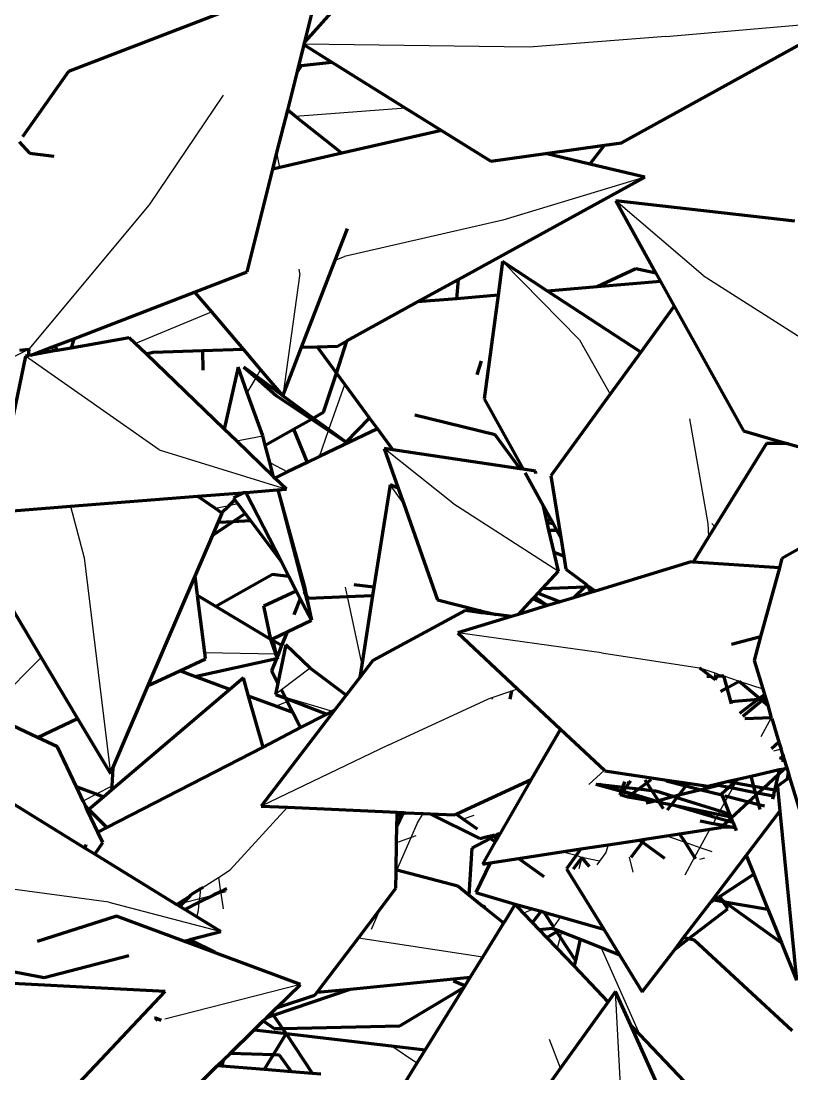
# Model space of a CAD drawing. Header units: millimetres. Extents: x 4307 to 31003, y 2809 to 20009.
# Drawn here: x 7276.9 to 7327.1, y 8066 to 8134.5 of the extents above; entities that cross this region are included whole.
import ezdxf

# ---------------------------------------------------------------- set-up
doc = ezdxf.new("R2010")
doc.units = ezdxf.units.MM
doc.layers.add('ProfileEdges', color=7, linetype='Continuous')

msp = doc.modelspace()

# ---------------------------------------------------------------- linework, layer by layer
for p, q in [((7318.9, 8133.519), (7329.525, 8134.448)), ((7318.9, 8133.519), (7309.977, 8132.826)), ((7309.977, 8132.826), (7295.33, 8133.024)), ((7285.261, 8122.57), (7290.08, 8129.707)), ((7301.939, 8128.858), (7294.765, 8128.323)), ((7293.741, 8124.992), (7293.557, 8125.96)), ((7317.513, 8124.357), (7308.263, 8121.555)), ((7277.4, 8113.153), (7285.261, 8122.57)), ((7321.314, 8117.958), (7315.627, 8122.831)), ((7308.263, 8121.555), (7297.949, 8119.205)), ((7297.342, 8118.952), (7297.949, 8119.205)), ((7308.25, 8118.864), (7313.275, 8113.77)), ((7295.049, 8118.097), (7293.933, 8110.131)), ((7295.049, 8118.097), (7294.998, 8118.369)), ((7321.314, 8117.958), (7328.733, 8113.243)), ((7284.326, 8113.527), (7289.282, 8115.593)), ((7313.275, 8113.77), (7315.27, 8110.233)), ((7277.371, 8113.139), (7263.654, 8106.458)), ((7285.889, 8106.614), (7277.166, 8112.708)), ((7279.18, 8113.066), (7278.764, 8113.245)), ((7291.625, 8110.324), (7292.19, 8111.296)), ((7292.19, 8111.296), (7292.235, 8111.373)), ((7292.235, 8111.373), (7292.492, 8111.815)), ((7296.944, 8107.93), (7297.984, 8110.856)), ((7321.658, 8101.816), (7320.453, 8108.621)), ((7296.317, 8106.167), (7296.923, 8107.872)), ((7296.923, 8107.872), (7296.944, 8107.93)), ((7290.91, 8107.183), (7292.637, 8107.513)), ((7285.889, 8106.614), (7294.17, 8104.041)), ((7305.021, 8103.139), (7300.55, 8106.699)), ((7293.093, 8105.778), (7294.252, 8105.174)), ((7295.116, 8098.098), (7293.564, 8103.993)), ((7301.816, 8103.087), (7300.925, 8104.332)), ((7291.003, 8103.098), (7290.419, 8102.969)), ((7305.021, 8103.139), (7311.892, 8098.701)), ((7280.105, 8102.937), (7280.999, 8099.575)), ((7290.419, 8102.969), (7289.546, 8102.777)), ((7321.696, 8100.959), (7321.658, 8101.816)), ((7322.091, 8101.595), (7321.891, 8101.811)), ((7280.999, 8099.575), (7282.708, 8085.532)), ((7295.356, 8097.689), (7295.116, 8098.098)), ((7295.238, 8097.634), (7295.116, 8098.098)), ((7295.311, 8097.358), (7295.238, 8097.634)), ((7298.009, 8097.657), (7298.136, 8097.06)), ((7295.797, 8095.515), (7295.311, 8097.358)), ((7298.136, 8097.06), (7299.081, 8092.615)), ((7306.672, 8096.166), (7306.453, 8096.055)), ((7306.773, 8096.141), (7306.871, 8096.001)), ((7314.709, 8093.379), (7305.346, 8094.687)), ((7288.855, 8093.417), (7293.482, 8093.323)), ((7278.188, 8093.074), (7274.846, 8089.734)), ((7293.482, 8093.323), (7293.646, 8093.319)), ((7314.709, 8093.379), (7321.077, 8092.413)), ((7295.715, 8092.394), (7293.842, 8090.972)), ((7321.077, 8092.413), (7321.498, 8092.273)), ((7321.405, 8092.17), (7321.348, 8092.109)), ((7321.514, 8092.088), (7321.387, 8092.065)), ((7321.498, 8092.273), (7321.405, 8092.17)), ((7321.498, 8092.273), (7322.086, 8092.078)), ((7322.095, 8091.878), (7322.086, 8092.078)), ((7322.086, 8092.078), (7322.359, 8091.987)), ((7322.105, 8091.652), (7322.095, 8091.878)), ((7322.359, 8091.987), (7322.667, 8091.885)), ((7322.667, 8091.885), (7323.678, 8091.549)), ((7323.678, 8091.549), (7325.206, 8091.041)), ((7293.842, 8090.972), (7293.464, 8090.685)), ((7293.464, 8090.685), (7294.082, 8090.503)), ((7307.645, 8090.492), (7308.868, 8090.918)), ((7308.868, 8090.918), (7309.231, 8091.045)), ((7293.484, 8089.908), (7294.226, 8090.219)), ((7294.082, 8090.503), (7297.171, 8089.59)), ((7300.791, 8087.366), (7307.332, 8090.383)), ((7307.332, 8090.383), (7307.645, 8090.492)), ((7307.578, 8090.38), (7307.645, 8090.492)), ((7325.752, 8089.146), (7325.08, 8087.924)), ((7300.791, 8087.366), (7292.535, 8083.404)), ((7326.397, 8087.124), (7325.912, 8086.99)), ((7314.893, 8085.737), (7313.886, 8084.812)), ((7282.791, 8084.712), (7281.778, 8084.174)), ((7314.952, 8084.772), (7314.62, 8084.87)), ((7316.031, 8084.453), (7314.952, 8084.772)), ((7316.279, 8084.624), (7316.226, 8084.396)), ((7316.42, 8085.015), (7316.311, 8084.667)), ((7323.236, 8084.572), (7322.939, 8084.031)), ((7323.419, 8084.905), (7323.236, 8084.572)), ((7323.517, 8085.082), (7323.419, 8084.905)), ((7281.778, 8084.174), (7280.931, 8083.723)), ((7316.129, 8084.424), (7316.031, 8084.453)), ((7316.194, 8084.293), (7316.127, 8084.08)), ((7316.226, 8084.396), (7316.129, 8084.424)), ((7316.226, 8084.396), (7316.194, 8084.293)), ((7316.751, 8084.241), (7316.226, 8084.396)), ((7318.334, 8083.773), (7316.751, 8084.241)), ((7322.939, 8084.031), (7322.736, 8083.663)), ((7294.233, 8083.327), (7290.514, 8079.25)), ((7319.257, 8083.5), (7318.411, 8083.75)), ((7322.736, 8083.663), (7322.421, 8083.089)), ((7302.715, 8082.328), (7303.076, 8082.926)), ((7306.38, 8082.796), (7305.689, 8082.552)), ((7322.173, 8082.639), (7321.978, 8082.284)), ((7322.296, 8082.863), (7322.173, 8082.639)), ((7322.173, 8082.639), (7323, 8082.498)), ((7322.421, 8083.089), (7322.296, 8082.863)), ((7323, 8082.498), (7323.222, 8082.457)), ((7302.292, 8081.353), (7302.715, 8082.328)), ((7321.767, 8081.9), (7321.114, 8080.714)), ((7321.978, 8082.284), (7321.924, 8082.186)), ((7302.292, 8081.353), (7301.354, 8081.022)), ((7301.37, 8079.227), (7302.292, 8081.353)), ((7302.597, 8081.461), (7302.292, 8081.353)), ((7307.988, 8081.442), (7307.799, 8081.489)), ((7318.941, 8081.468), (7320.141, 8081.052)), ((7313.053, 8080.189), (7312.104, 8080.423)), ((7314.973, 8080.396), (7314.565, 8079.814)), ((7315.126, 8080.885), (7314.973, 8080.396)), ((7320.141, 8081.052), (7321.114, 8080.714)), ((7321.114, 8080.714), (7320.765, 8080.078)), ((7321.114, 8080.714), (7321.888, 8080.445)), ((7313.427, 8080.056), (7313.053, 8080.189)), ((7313.427, 8080.056), (7313.222, 8079.313)), ((7314.565, 8079.814), (7313.427, 8080.056)), ((7314.565, 8079.814), (7314.403, 8079.584)), ((7316.753, 8079.095), (7316.524, 8080.071)), ((7320.765, 8080.078), (7320.126, 8078.916)), ((7321.113, 8079.961), (7321.425, 8080.044)), ((7289.744, 8078.765), (7290.514, 8079.25)), ((7301.319, 8079.11), (7301.37, 8079.227)), ((7288.748, 8078.138), (7289.744, 8078.765)), ((7289.744, 8078.765), (7289.883, 8077.833)), ((7282.61, 8077.144), (7273.953, 8078.314)), ((7288.524, 8077.373), (7288.605, 8078.048)), ((7289.899, 8077.727), (7289.426, 8077.606)), ((7289.883, 8077.833), (7289.899, 8077.727)), ((7290.252, 8077.818), (7289.899, 8077.727)), ((7289.899, 8077.727), (7290.051, 8076.717)), ((7282.61, 8077.144), (7289.89, 8075.234)), ((7286.976, 8077.023), (7287.87, 8077.551)), ((7287.429, 8077.091), (7287.032, 8076.989)), ((7288.524, 8077.373), (7287.429, 8077.091)), ((7288.434, 8076.619), (7288.497, 8077.144)), ((7288.497, 8077.144), (7288.524, 8077.373)), ((7289.426, 8077.606), (7288.524, 8077.373)), ((7307.042, 8076.956), (7306.991, 8076.855)), ((7288.327, 8076.194), (7288.434, 8076.619)), ((7299.705, 8075.39), (7300.274, 8076.701)), ((7310.273, 8076.699), (7309.629, 8076.437)), ((7308.417, 8075.943), (7308.219, 8075.863)), ((7312.024, 8076.197), (7311.566, 8075.545)), ((7289.628, 8075.395), (7289.807, 8075.385)), ((7311.566, 8075.545), (7311.505, 8075.457)), ((7312.097, 8075.222), (7312.002, 8074.88)), ((7287.892, 8074.467), (7287.944, 8074.672)), ((7287.944, 8074.672), (7287.959, 8074.733)), ((7298.862, 8074.838), (7306.966, 8073.6)), ((7312.002, 8074.88), (7311.805, 8074.162)), ((7317.196, 8068.523), (7314.673, 8074.2)), ((7295.091, 8071.795), (7286.26, 8069.522)), ((7316.199, 8060.163), (7315.623, 8071.334)), ((7312.036, 8066.348), (7311.321, 8068.199)), ((7302.67, 8066.661), (7300.999, 8067.791))]:
    msp.add_line(p, q)
at = {"layer": 'ProfileEdges', "lineweight": 211}
for p, q in [((7295.367, 8133.171), (7296.474, 8137.581)), ((7299.227, 8137.505), (7295.367, 8133.171)), ((7291.959, 8135.846), (7279.963, 8131.238)), ((7316.012, 8126.601), (7329.773, 8134.189)), ((7295.33, 8133.024), (7295.367, 8133.171)), ((7294.974, 8131.606), (7295.318, 8132.975)), ((7295.318, 8132.975), (7295.33, 8133.024)), ((7295.318, 8132.975), (7297.128, 8131.849)), ((7295.147, 8131.626), (7297.128, 8131.849)), ((7297.128, 8131.849), (7301.939, 8128.858)), ((7279.963, 8131.238), (7276.986, 8126.984)), ((7294.253, 8128.731), (7294.884, 8131.247)), ((7295.147, 8131.626), (7294.884, 8131.247)), ((7294.884, 8131.247), (7294.974, 8131.606)), ((7294.974, 8131.606), (7295.147, 8131.626)), ((7293.557, 8125.96), (7294.253, 8128.731)), ((7294.765, 8128.323), (7294.253, 8128.731)), ((7301.939, 8128.858), (7304.265, 8127.411)), ((7297.783, 8125.921), (7294.765, 8128.323)), ((7304.265, 8127.411), (7297.783, 8125.921)), ((7304.265, 8127.411), (7307.482, 8125.411)), ((7276.756, 8126.655), (7277.443, 8125.925)), ((7311.057, 8125.91), (7314.888, 8126.444)), ((7313.937, 8125.217), (7314.888, 8126.444)), ((7314.888, 8126.444), (7316.012, 8126.601)), ((7277.443, 8125.925), (7279.011, 8125.731)), ((7293.288, 8124.887), (7293.557, 8125.96)), ((7297.783, 8125.921), (7293.741, 8124.992)), ((7307.482, 8125.411), (7311.057, 8125.91)), ((7313.937, 8125.217), (7311.057, 8125.91)), ((7293.741, 8124.992), (7293.288, 8124.887)), ((7317.513, 8124.357), (7313.937, 8125.217)), ((7291.608, 8118.192), (7293.288, 8124.887)), ((7305.38, 8117.694), (7317.513, 8124.357)), ((7327.305, 8121.506), (7315.627, 8122.831)), ((7315.627, 8122.831), (7318.239, 8118.12)), ((7297.342, 8118.952), (7298.144, 8121.032)), ((7295.153, 8113.284), (7297.342, 8118.952)), ((7308.25, 8118.864), (7307.96, 8116.678)), ((7311.179, 8116.95), (7308.25, 8118.864)), ((7288.191, 8116.876), (7291.608, 8118.192)), ((7316.943, 8118.396), (7314.427, 8117.225)), ((7318.239, 8118.12), (7316.943, 8118.396)), ((7318.239, 8118.12), (7318.543, 8117.574)), ((7302.722, 8116.235), (7305.38, 8117.694)), ((7305.282, 8116.451), (7305.38, 8117.694)), ((7318.543, 8117.574), (7314.427, 8117.225)), ((7318.543, 8117.574), (7319.438, 8115.958)), ((7280.312, 8113.841), (7288.191, 8116.876)), ((7288.191, 8116.876), (7289.282, 8115.593)), ((7314.427, 8117.225), (7311.179, 8116.95)), ((7317.267, 8112.975), (7311.179, 8116.95)), ((7298.115, 8113.705), (7302.722, 8116.235)), ((7305.282, 8116.451), (7302.722, 8116.235)), ((7307.96, 8116.678), (7305.282, 8116.451)), ((7307.96, 8116.678), (7307.066, 8109.924)), ((7289.282, 8115.593), (7291.351, 8113.157)), ((7319.438, 8115.958), (7317.267, 8112.975)), ((7319.438, 8115.958), (7323.942, 8107.837)), ((7278.764, 8113.245), (7279.095, 8113.372)), ((7279.095, 8113.372), (7280.312, 8113.841)), ((7279.227, 8113.074), (7279.095, 8113.372)), ((7283.928, 8113.911), (7280.144, 8113.238)), ((7280.312, 8113.841), (7280.144, 8113.238)), ((7284.326, 8113.527), (7283.928, 8113.911)), ((7285.025, 8112.854), (7284.326, 8113.527)), ((7295.153, 8113.284), (7296.173, 8113.318)), ((7296.173, 8113.318), (7297.49, 8113.362)), ((7296.173, 8113.318), (7297.43, 8111.61)), ((7297.43, 8111.61), (7298.115, 8113.705)), ((7297.49, 8113.362), (7298.115, 8113.705)), ((7277.166, 8112.708), (7275.357, 8104.013)), ((7277.371, 8113.139), (7276.777, 8113.077)), ((7277.359, 8112.742), (7277.166, 8112.708)), ((7277.359, 8112.742), (7277.4, 8113.153)), ((7277.545, 8112.775), (7277.359, 8112.742)), ((7277.371, 8113.139), (7277.4, 8113.153)), ((7277.545, 8112.775), (7278.764, 8113.245)), ((7279.18, 8113.066), (7277.545, 8112.775)), ((7279.227, 8113.074), (7279.18, 8113.066)), ((7280.144, 8113.238), (7279.227, 8113.074)), ((7285.025, 8112.854), (7285.482, 8112.962)), ((7290.116, 8107.948), (7285.025, 8112.854)), ((7285.482, 8112.962), (7288.735, 8113.07)), ((7288.735, 8113.07), (7291.351, 8113.157)), ((7288.741, 8111.794), (7288.735, 8113.07)), ((7291.351, 8113.157), (7292.492, 8111.815)), ((7293.933, 8110.131), (7295.153, 8113.284)), ((7317.267, 8112.975), (7315.27, 8110.233)), ((7291.025, 8111.991), (7290.116, 8107.948)), ((7291.625, 8110.324), (7291.025, 8111.991)), ((7291.396, 8111.986), (7292.19, 8111.296)), ((7292.235, 8111.373), (7291.396, 8111.986)), ((7306.871, 8112.374), (7306.587, 8111.483)), ((7292.19, 8111.296), (7293.527, 8110.135)), ((7293.906, 8110.151), (7292.235, 8111.373)), ((7292.492, 8111.815), (7293.906, 8110.151)), ((7296.595, 8109.056), (7297.43, 8111.61)), ((7297.43, 8111.61), (7297.984, 8110.856)), ((7297.984, 8110.856), (7299.584, 8108.68)), ((7292.637, 8107.513), (7291.625, 8110.324)), ((7293.527, 8110.135), (7295.811, 8108.614)), ((7293.906, 8110.151), (7293.933, 8110.131)), ((7295.923, 8108.677), (7293.933, 8110.131)), ((7307.066, 8109.924), (7309.593, 8105.34)), ((7315.27, 8110.233), (7311.402, 8104.92)), ((7294.628, 8107.946), (7295.811, 8108.614)), ((7295.811, 8108.614), (7295.923, 8108.677)), ((7295.811, 8108.614), (7296.923, 8107.872)), ((7295.923, 8108.677), (7296.595, 8109.056)), ((7296.944, 8107.93), (7295.923, 8108.677)), ((7298.058, 8107.116), (7299.584, 8108.68)), ((7299.584, 8108.68), (7300.098, 8107.983)), ((7307.782, 8107.583), (7302.533, 8108.865)), ((7290.91, 8107.183), (7290.116, 8107.948)), ((7292.795, 8106.911), (7294.628, 8107.946)), ((7294.628, 8107.946), (7295.516, 8105.782)), ((7296.923, 8107.872), (7298.058, 8107.116)), ((7298.058, 8107.116), (7296.944, 8107.93)), ((7300.098, 8107.983), (7297.816, 8106.887)), ((7300.098, 8107.983), (7301.103, 8106.616)), ((7323.942, 8107.837), (7326.093, 8107.226)), ((7293.34, 8104.841), (7290.91, 8107.183)), ((7292.795, 8106.911), (7292.637, 8107.513)), ((7297.816, 8106.887), (7298.058, 8107.116)), ((7309.4, 8105.369), (7307.782, 8107.583)), ((7326.232, 8107.01), (7326.093, 8107.226)), ((7326.093, 8107.226), (7326.888, 8107)), ((7293.093, 8105.778), (7292.795, 8106.911)), ((7297.816, 8106.887), (7296.317, 8106.167)), ((7300.55, 8106.699), (7301.456, 8104.113)), ((7301.103, 8106.616), (7300.55, 8106.699)), ((7304.734, 8106.071), (7301.103, 8106.616)), ((7325.459, 8107.021), (7322.091, 8101.595)), ((7326.232, 8107.01), (7325.459, 8107.021)), ((7326.888, 8107), (7326.232, 8107.01)), ((7326.888, 8107), (7332.136, 8105.509)), ((7293.34, 8104.841), (7293.093, 8105.778)), ((7295.516, 8105.782), (7294.252, 8105.174)), ((7296.317, 8106.167), (7295.516, 8105.782)), ((7309.4, 8105.369), (7304.734, 8106.071)), ((7294.252, 8105.174), (7293.413, 8104.771)), ((7309.593, 8105.34), (7309.4, 8105.369)), ((7310.391, 8105.22), (7309.593, 8105.34)), ((7309.724, 8105.103), (7310.917, 8102.939)), ((7310.43, 8105.052), (7310.391, 8105.22)), ((7293.34, 8104.841), (7293.413, 8104.771)), ((7294.17, 8104.041), (7293.413, 8104.771)), ((7311.402, 8104.92), (7312.042, 8100.896)), ((7288.37, 8103.586), (7291.296, 8103.815)), ((7291.169, 8103.693), (7290.718, 8103.477)), ((7291.448, 8103.827), (7291.169, 8103.693)), ((7291.169, 8103.693), (7291.296, 8103.815)), ((7291.296, 8103.815), (7291.448, 8103.827)), ((7291.448, 8103.827), (7291.523, 8103.833)), ((7291.523, 8103.833), (7293.564, 8103.993)), ((7291.523, 8103.833), (7293.848, 8099.307)), ((7293.564, 8103.993), (7293.61, 8103.997)), ((7293.61, 8103.997), (7294.17, 8104.041)), ((7293.61, 8103.997), (7295.356, 8097.689)), ((7300.925, 8104.332), (7299.875, 8097.658)), ((7301.456, 8104.113), (7300.925, 8104.332)), ((7301.456, 8104.113), (7301.816, 8103.087)), ((7280.105, 8102.937), (7288.37, 8103.586)), ((7289.546, 8102.777), (7288.37, 8103.586)), ((7290.419, 8102.969), (7290.813, 8103.35)), ((7290.718, 8103.477), (7290.813, 8103.35)), ((7290.813, 8103.35), (7291.003, 8103.098)), ((7291.003, 8103.098), (7291.477, 8102.465)), ((7301.816, 8103.087), (7304.008, 8096.83)), ((7275.783, 8102.597), (7280.105, 8102.937)), ((7289.94, 8102.506), (7289.546, 8102.777)), ((7289.737, 8101.914), (7289.98, 8102.479)), ((7289.94, 8102.506), (7290.419, 8102.969)), ((7289.98, 8102.479), (7289.94, 8102.506)), ((7290.7, 8101.944), (7291.477, 8102.465)), ((7291.477, 8102.465), (7291.829, 8101.997)), ((7310.917, 8102.939), (7311.371, 8102.114)), ((7311.141, 8101.963), (7310.917, 8102.939)), ((7289.367, 8101.05), (7290.7, 8101.944)), ((7289.367, 8101.05), (7289.737, 8101.914)), ((7289.737, 8101.914), (7289.798, 8101.902)), ((7289.798, 8101.902), (7290.7, 8101.944)), ((7290.7, 8101.944), (7291.829, 8101.997)), ((7291.829, 8101.997), (7293.848, 8099.307)), ((7311.371, 8102.114), (7311.141, 8101.963)), ((7311.162, 8101.873), (7311.141, 8101.963)), ((7311.162, 8101.873), (7311.544, 8101.8)), ((7311.277, 8101.372), (7311.162, 8101.873)), ((7311.371, 8102.114), (7311.544, 8101.8)), ((7311.544, 8101.8), (7311.778, 8101.375)), ((7288.217, 8098.371), (7289.367, 8101.05)), ((7311.277, 8101.372), (7311.778, 8101.375)), ((7311.609, 8099.932), (7311.277, 8101.372)), ((7311.778, 8101.375), (7312.042, 8100.896)), ((7321.696, 8100.959), (7320.665, 8099.298)), ((7322.091, 8101.595), (7321.696, 8100.959)), ((7329.568, 8101.281), (7326.452, 8099.523)), ((7312.042, 8100.896), (7312.237, 8099.673)), ((7312.237, 8099.673), (7311.609, 8099.932)), ((7311.892, 8098.701), (7311.609, 8099.932)), ((7312.237, 8099.673), (7312.369, 8098.84)), ((7293.848, 8099.307), (7294.333, 8098.363)), ((7320.546, 8099.306), (7314.306, 8097.41)), ((7320.665, 8099.298), (7320.546, 8099.306)), ((7326.289, 8098.924), (7320.665, 8099.298)), ((7326.289, 8098.924), (7325.065, 8094.441)), ((7326.452, 8099.523), (7326.289, 8098.924)), ((7285.163, 8091.254), (7288.217, 8098.371)), ((7288.377, 8097.127), (7288.217, 8098.371)), ((7293.261, 8098.499), (7289.572, 8096.414)), ((7294.333, 8098.363), (7293.261, 8098.499)), ((7294.333, 8098.363), (7294.811, 8097.433)), ((7310.859, 8097.581), (7311.892, 8098.701)), ((7312.369, 8098.84), (7313.729, 8097.837)), ((7275.467, 8097.613), (7278.188, 8093.074)), ((7295.238, 8097.634), (7295.356, 8097.689)), ((7295.356, 8097.689), (7295.464, 8097.154)), ((7299.875, 8097.658), (7298.577, 8097.823)), ((7299.875, 8097.658), (7299.791, 8097.128)), ((7310.584, 8097.282), (7310.859, 8097.581)), ((7310.859, 8097.581), (7313.634, 8097.695)), ((7313.634, 8097.695), (7312.892, 8096.98)), ((7313.747, 8097.803), (7313.634, 8097.695)), ((7313.634, 8097.695), (7313.803, 8097.702)), ((7313.729, 8097.837), (7313.747, 8097.803)), ((7313.747, 8097.803), (7314.306, 8097.41)), ((7313.747, 8097.803), (7313.803, 8097.702)), ((7313.803, 8097.702), (7314.013, 8097.321)), ((7289.572, 8096.414), (7288.377, 8097.127)), ((7288.855, 8093.417), (7288.377, 8097.127)), ((7292.704, 8096.444), (7294.811, 8097.433)), ((7295.078, 8096.913), (7294.657, 8095.857)), ((7294.811, 8097.433), (7295.078, 8096.913)), ((7295.078, 8096.913), (7295.797, 8095.515)), ((7295.311, 8097.358), (7295.464, 8097.154)), ((7295.464, 8097.154), (7295.613, 8096.956)), ((7295.464, 8097.154), (7295.797, 8095.515)), ((7295.613, 8096.956), (7298.136, 8097.06)), ((7298.136, 8097.06), (7299.791, 8097.128)), ((7299.791, 8097.128), (7299.081, 8092.615)), ((7309.299, 8095.889), (7310.227, 8096.895)), ((7310.227, 8096.895), (7310.347, 8097.025)), ((7311.192, 8096.464), (7310.227, 8096.895)), ((7310.347, 8097.025), (7310.584, 8097.282)), ((7310.347, 8097.025), (7311.192, 8096.464)), ((7310.584, 8097.282), (7312.005, 8096.711)), ((7312.892, 8096.98), (7312.005, 8096.711)), ((7314.013, 8097.321), (7312.892, 8096.98)), ((7314.306, 8097.41), (7314.013, 8097.321)), ((7293.158, 8094.256), (7289.572, 8096.414)), ((7293.158, 8094.256), (7292.704, 8096.444)), ((7304.008, 8096.83), (7306.672, 8096.166)), ((7306.672, 8096.166), (7306.773, 8096.141)), ((7311.192, 8096.464), (7309.299, 8095.889)), ((7312.005, 8096.711), (7311.192, 8096.464)), ((7294.222, 8094.763), (7295.797, 8095.515)), ((7305.816, 8096.137), (7299.799, 8092.895)), ((7308.837, 8095.748), (7305.346, 8094.687)), ((7306.453, 8096.055), (7305.816, 8096.137)), ((7306.871, 8096.001), (7306.453, 8096.055)), ((7306.773, 8096.141), (7306.892, 8096.111)), ((7307.132, 8095.968), (7306.871, 8096.001)), ((7307.132, 8095.968), (7306.892, 8096.111)), ((7306.892, 8096.111), (7307.301, 8096.009)), ((7307.268, 8095.95), (7307.132, 8095.968)), ((7307.268, 8095.95), (7307.301, 8096.009)), ((7307.827, 8095.878), (7307.268, 8095.95)), ((7307.301, 8096.009), (7307.827, 8095.878)), ((7308.837, 8095.748), (7307.827, 8095.878)), ((7309.299, 8095.889), (7308.837, 8095.748)), ((7293.158, 8094.256), (7293.259, 8094.304)), ((7293.482, 8093.323), (7293.158, 8094.256)), ((7293.286, 8094.198), (7293.158, 8094.256)), ((7293.259, 8094.304), (7294.222, 8094.763)), ((7293.259, 8094.304), (7293.286, 8094.198)), ((7293.86, 8093.855), (7293.286, 8094.198)), ((7293.286, 8094.198), (7293.482, 8093.323)), ((7294.222, 8094.763), (7293.86, 8093.855)), ((7305.346, 8094.687), (7309.231, 8091.045)), ((7323.172, 8093.952), (7325.065, 8094.441)), ((7325.065, 8094.441), (7324.642, 8092.892)), ((7288.909, 8093.004), (7288.855, 8093.417)), ((7294.142, 8093.899), (7293.618, 8091.412)), ((7293.86, 8093.855), (7293.646, 8093.319)), ((7295.715, 8092.394), (7294.142, 8093.899)), ((7278.188, 8093.074), (7280.567, 8089.105)), ((7287.218, 8092.214), (7288.909, 8093.004)), ((7288.206, 8091.85), (7293.526, 8093.017)), ((7293.526, 8093.017), (7293.207, 8092.216)), ((7293.566, 8093.117), (7293.482, 8093.323)), ((7293.566, 8093.117), (7293.526, 8093.017)), ((7293.646, 8093.319), (7293.566, 8093.117)), ((7293.603, 8092.975), (7293.566, 8093.117)), ((7299.799, 8092.895), (7298.95, 8091.786)), ((7324.642, 8092.892), (7325.206, 8091.041)), ((7285.163, 8091.254), (7287.218, 8092.214)), ((7288.206, 8091.85), (7287.218, 8092.214)), ((7293.207, 8092.216), (7293.618, 8091.412)), ((7298.066, 8090.631), (7295.715, 8092.394)), ((7299.081, 8092.615), (7298.95, 8091.786)), ((7321.077, 8092.413), (7321.405, 8092.17)), ((7321.405, 8092.17), (7321.514, 8092.088)), ((7321.514, 8092.088), (7321.805, 8091.874)), ((7290.492, 8091.009), (7288.206, 8091.85)), ((7291.372, 8091.758), (7290.492, 8091.009)), ((7291.711, 8090.56), (7291.372, 8091.758)), ((7293.618, 8091.412), (7293.464, 8090.685)), ((7298.95, 8091.786), (7298.066, 8090.631)), ((7321.561, 8091.87), (7321.805, 8091.874)), ((7321.805, 8091.874), (7322.105, 8091.652)), ((7322.095, 8091.878), (7322.278, 8091.88)), ((7322.105, 8091.652), (7322.278, 8091.88)), ((7322.278, 8091.88), (7322.359, 8091.987)), ((7322.278, 8091.88), (7322.667, 8091.885)), ((7322.878, 8091.111), (7322.667, 8091.885)), ((7322.878, 8091.111), (7323.678, 8091.549)), ((7323.678, 8091.549), (7324.994, 8090.429)), ((7290.492, 8091.009), (7282.775, 8084.442)), ((7282.861, 8085.888), (7285.163, 8091.254)), ((7293.464, 8090.685), (7294.117, 8090.434)), ((7293.842, 8090.972), (7294.082, 8090.503)), ((7308.752, 8090.368), (7308.868, 8090.918)), ((7309.231, 8091.045), (7312.027, 8088.424)), ((7322.447, 8090.876), (7322.878, 8091.111)), ((7323.122, 8090.216), (7322.878, 8091.111)), ((7324.994, 8090.429), (7325.318, 8090.672)), ((7325.206, 8091.041), (7325.318, 8090.672)), ((7325.318, 8090.672), (7325.379, 8090.472)), ((7293.484, 8089.908), (7291.711, 8090.56)), ((7292.646, 8087.254), (7291.711, 8090.56)), ((7294.082, 8090.503), (7294.117, 8090.434)), ((7294.117, 8090.434), (7296.802, 8089.4)), ((7294.117, 8090.434), (7294.226, 8090.219)), ((7294.226, 8090.219), (7294.594, 8089.499)), ((7298.066, 8090.631), (7297.334, 8089.675)), ((7323.042, 8090.209), (7323.122, 8090.216)), ((7323.122, 8090.216), (7324.904, 8090.361)), ((7323.16, 8090.077), (7323.122, 8090.216)), ((7323.707, 8089.463), (7324.904, 8090.361)), ((7325.159, 8090.288), (7323.907, 8089.239)), ((7324.904, 8090.361), (7324.994, 8090.429)), ((7324.904, 8090.361), (7325.058, 8090.374)), ((7324.994, 8090.429), (7325.058, 8090.374)), ((7325.058, 8090.374), (7325.283, 8090.392)), ((7325.058, 8090.374), (7325.159, 8090.288)), ((7325.283, 8090.392), (7325.159, 8090.288)), ((7325.159, 8090.288), (7325.531, 8089.972)), ((7325.379, 8090.472), (7325.283, 8090.392)), ((7325.283, 8090.392), (7325.4, 8090.402)), ((7325.379, 8090.472), (7325.4, 8090.402)), ((7325.4, 8090.402), (7325.531, 8089.972)), ((7297.334, 8089.675), (7292.535, 8083.404)), ((7294.594, 8089.499), (7293.484, 8089.908)), ((7294.594, 8089.499), (7295.095, 8088.518)), ((7296.802, 8089.4), (7295.095, 8088.518)), ((7297.171, 8089.59), (7296.802, 8089.4)), ((7297.334, 8089.675), (7297.171, 8089.59)), ((7325.531, 8089.972), (7325.752, 8089.146)), ((7277.947, 8087.881), (7275.558, 8089.013)), ((7277.947, 8087.881), (7280.567, 8089.105)), ((7280.567, 8089.105), (7282.708, 8085.532)), ((7325.752, 8089.146), (7324.033, 8089.098)), ((7325.791, 8089.117), (7325.752, 8089.146)), ((7325.791, 8089.117), (7326.261, 8087.573)), ((7295.095, 8088.518), (7292.646, 8087.254)), ((7312.027, 8088.424), (7310.125, 8085.135)), ((7312.027, 8088.424), (7314.893, 8085.737)), ((7279.253, 8087.263), (7277.947, 8087.881)), ((7280.486, 8084.662), (7279.253, 8087.263)), ((7292.646, 8087.254), (7282.476, 8082.003)), ((7326.261, 8087.573), (7325.781, 8087.138)), ((7326.261, 8087.573), (7326.397, 8087.124)), ((7326.457, 8086.532), (7326.298, 8086.558)), ((7326.509, 8086.757), (7326.397, 8087.124)), ((7326.487, 8086.664), (7326.457, 8086.532)), ((7326.509, 8086.757), (7326.487, 8086.664)), ((7326.508, 8086.523), (7326.487, 8086.664)), ((7326.509, 8086.757), (7326.584, 8086.511)), ((7282.708, 8085.532), (7282.861, 8085.888)), ((7282.861, 8085.888), (7282.791, 8084.712)), ((7326.457, 8086.532), (7326.428, 8086.411)), ((7326.508, 8086.523), (7326.457, 8086.532)), ((7326.584, 8086.511), (7326.508, 8086.523)), ((7326.542, 8086.284), (7326.508, 8086.523)), ((7326.584, 8086.511), (7326.77, 8085.898)), ((7326.607, 8085.832), (7326.77, 8085.898)), ((7326.77, 8085.898), (7326.861, 8085.599)), ((7314.893, 8085.737), (7314.925, 8085.707)), ((7314.925, 8085.707), (7318.968, 8085.103)), ((7323.556, 8085.153), (7324.447, 8085.359)), ((7324.447, 8085.359), (7326.282, 8085.785)), ((7324.63, 8084.69), (7324.447, 8085.359)), ((7325.252, 8084.579), (7326.207, 8085.462)), ((7326.207, 8085.462), (7325.971, 8084.451)), ((7326.207, 8085.462), (7326.607, 8085.832)), ((7326.282, 8085.785), (7326.207, 8085.462)), ((7326.282, 8085.785), (7326.607, 8085.832)), ((7326.607, 8085.832), (7326.603, 8085.859)), ((7326.861, 8085.599), (7326.804, 8085.162)), ((7326.96, 8085.274), (7326.804, 8085.162)), ((7326.861, 8085.599), (7326.96, 8085.274)), ((7326.96, 8085.274), (7328.424, 8080.464)), ((7281.778, 8084.174), (7280.486, 8084.662)), ((7280.931, 8083.723), (7280.486, 8084.662)), ((7282.791, 8084.712), (7282.775, 8084.442)), ((7306.219, 8083.327), (7310.125, 8085.135)), ((7310.125, 8085.135), (7308.094, 8081.625)), ((7315.994, 8084.349), (7314.342, 8084.806)), ((7314.377, 8084.837), (7314.952, 8084.772)), ((7314.952, 8084.772), (7316.099, 8084.644)), ((7316.031, 8084.453), (7316.099, 8084.644)), ((7316.099, 8084.644), (7316.226, 8084.999)), ((7316.099, 8084.644), (7316.279, 8084.624)), ((7316.279, 8084.624), (7316.129, 8084.424)), ((7316.311, 8084.667), (7316.279, 8084.624)), ((7316.279, 8084.624), (7317.134, 8084.528)), ((7316.581, 8085.028), (7316.311, 8084.667)), ((7316.751, 8084.241), (7317.134, 8084.528)), ((7317.134, 8084.528), (7317.659, 8084.923)), ((7317.134, 8084.528), (7317.972, 8084.434)), ((7317.659, 8084.923), (7317.542, 8085.105)), ((7317.659, 8084.923), (7317.945, 8085.137)), ((7317.972, 8084.434), (7317.659, 8084.923)), ((7318.968, 8085.103), (7318.921, 8085.063)), ((7318.921, 8085.063), (7320.205, 8084.733)), ((7318.968, 8085.103), (7320.332, 8084.899)), ((7320.205, 8084.733), (7319.73, 8084.115)), ((7320.332, 8084.899), (7320.205, 8084.733)), ((7320.205, 8084.733), (7321.204, 8084.477)), ((7320.332, 8084.899), (7321.625, 8084.705)), ((7322.329, 8084.752), (7321.204, 8084.477)), ((7321.625, 8084.705), (7322.892, 8084.999)), ((7323.005, 8084.618), (7322.329, 8084.752)), ((7323.005, 8084.618), (7322.526, 8084.183)), ((7322.892, 8084.999), (7323.556, 8085.153)), ((7323.338, 8084.92), (7322.892, 8084.999)), ((7323.338, 8084.92), (7323.005, 8084.618)), ((7323.236, 8084.572), (7323.005, 8084.618)), ((7324.744, 8084.272), (7323.236, 8084.572)), ((7323.517, 8085.082), (7323.338, 8084.92)), ((7323.419, 8084.905), (7323.338, 8084.92)), ((7324.63, 8084.69), (7323.419, 8084.905)), ((7323.556, 8085.153), (7323.517, 8085.082)), ((7324.744, 8084.272), (7324.63, 8084.69)), ((7325.252, 8084.579), (7324.63, 8084.69)), ((7324.889, 8084.243), (7325.252, 8084.579)), ((7325.971, 8084.451), (7325.252, 8084.579)), ((7326.804, 8085.162), (7326.157, 8084.702)), ((7326.157, 8084.702), (7326.186, 8084.413)), ((7281.04, 8080.667), (7275.003, 8084.373)), ((7282.25, 8083.995), (7281.304, 8083.19)), ((7282.25, 8083.995), (7281.778, 8084.174)), ((7282.775, 8084.442), (7282.25, 8083.995)), ((7315.922, 8084.147), (7315.994, 8084.349)), ((7316.059, 8084.331), (7315.922, 8084.147)), ((7316.127, 8084.08), (7315.922, 8084.147)), ((7315.994, 8084.349), (7316.031, 8084.453)), ((7316.059, 8084.331), (7315.994, 8084.349)), ((7316.129, 8084.424), (7316.059, 8084.331)), ((7316.194, 8084.293), (7316.059, 8084.331)), ((7316.412, 8083.987), (7316.127, 8084.08)), ((7316.652, 8084.167), (7316.194, 8084.293)), ((7316.412, 8083.987), (7316.652, 8084.167)), ((7318.083, 8083.711), (7316.412, 8083.987)), ((7316.652, 8084.167), (7316.751, 8084.241)), ((7318.196, 8083.739), (7316.652, 8084.167)), ((7317.972, 8084.434), (7318.249, 8084.403)), ((7318.388, 8083.786), (7317.972, 8084.434)), ((7318.249, 8084.403), (7319.412, 8084.037)), ((7319.412, 8084.037), (7318.411, 8083.75)), ((7319.619, 8083.972), (7319.257, 8083.5)), ((7319.73, 8084.115), (7319.412, 8084.037)), ((7319.412, 8084.037), (7319.619, 8083.972)), ((7319.73, 8084.115), (7319.619, 8083.972)), ((7319.619, 8083.972), (7322.421, 8083.089)), ((7321.204, 8084.477), (7319.73, 8084.115)), ((7321.204, 8084.477), (7322.547, 8084.132)), ((7322.526, 8084.183), (7322.547, 8084.132)), ((7322.547, 8084.132), (7322.736, 8083.663)), ((7322.734, 8084.084), (7322.939, 8084.031)), ((7322.939, 8084.031), (7324.285, 8083.685)), ((7324.285, 8083.685), (7324.779, 8084.142)), ((7324.779, 8084.142), (7324.744, 8084.272)), ((7324.889, 8084.243), (7324.744, 8084.272)), ((7324.779, 8084.142), (7324.889, 8084.243)), ((7324.951, 8083.514), (7324.779, 8084.142)), ((7325.876, 8084.047), (7324.889, 8084.243)), ((7325.876, 8084.047), (7325.835, 8083.869)), ((7325.971, 8084.451), (7325.876, 8084.047)), ((7326.009, 8084.021), (7325.876, 8084.047)), ((7326.186, 8084.413), (7325.971, 8084.451)), ((7326.186, 8084.413), (7326.319, 8083.069)), ((7281.072, 8083.426), (7280.931, 8083.723)), ((7281.304, 8083.19), (7281.072, 8083.426)), ((7281.218, 8083.117), (7281.072, 8083.426)), ((7281.304, 8083.19), (7281.218, 8083.117)), ((7282.476, 8082.003), (7281.304, 8083.19)), ((7292.535, 8083.404), (7294.233, 8083.327)), ((7294.233, 8083.327), (7301.39, 8083.002)), ((7305.237, 8082.873), (7306.219, 8083.327)), ((7306.219, 8083.327), (7306.248, 8083.307)), ((7318.083, 8083.711), (7317.61, 8083.595)), ((7318.196, 8083.739), (7318.083, 8083.711)), ((7318.334, 8083.773), (7318.196, 8083.739)), ((7318.466, 8083.665), (7318.196, 8083.739)), ((7318.388, 8083.786), (7318.334, 8083.773)), ((7318.411, 8083.75), (7318.388, 8083.786)), ((7318.466, 8083.665), (7318.411, 8083.75)), ((7318.488, 8083.63), (7318.466, 8083.665)), ((7318.748, 8083.223), (7318.488, 8083.63)), ((7318.865, 8083.554), (7318.488, 8083.63)), ((7319.24, 8083.479), (7318.865, 8083.554)), ((7319.257, 8083.5), (7318.865, 8083.554)), ((7319.24, 8083.479), (7318.984, 8083.146)), ((7319.257, 8083.5), (7319.24, 8083.479)), ((7319.52, 8083.422), (7319.24, 8083.479)), ((7319.52, 8083.422), (7319.257, 8083.5)), ((7322.089, 8082.663), (7319.52, 8083.422)), ((7322.296, 8082.863), (7319.52, 8083.422)), ((7322.736, 8083.663), (7323.047, 8082.892)), ((7323.15, 8082.636), (7324.285, 8083.685)), ((7324.285, 8083.685), (7324.951, 8083.514)), ((7325.041, 8083.181), (7324.951, 8083.514)), ((7324.951, 8083.514), (7325.317, 8083.42)), ((7281.89, 8081.7), (7281.218, 8083.117)), ((7301.373, 8082.074), (7301.766, 8082.909)), ((7301.373, 8082.074), (7301.386, 8082.757)), ((7301.386, 8082.757), (7301.39, 8083.002)), ((7301.766, 8082.909), (7301.386, 8082.757)), ((7301.39, 8083.002), (7301.802, 8082.984)), ((7301.766, 8082.909), (7301.802, 8082.984)), ((7301.938, 8082.978), (7301.766, 8082.909)), ((7301.802, 8082.984), (7301.938, 8082.978)), ((7301.938, 8082.978), (7303.076, 8082.926)), ((7303.076, 8082.926), (7303.541, 8082.905)), ((7303.541, 8082.905), (7306.765, 8081.304)), ((7303.541, 8082.905), (7305.149, 8082.832)), ((7305.149, 8082.832), (7305.237, 8082.873)), ((7305.689, 8082.552), (7305.237, 8082.873)), ((7306.612, 8081.896), (7305.689, 8082.552)), ((7321.119, 8082.449), (7321.978, 8082.284)), ((7322.089, 8082.663), (7322.173, 8082.639)), ((7322.927, 8082.43), (7322.173, 8082.639)), ((7323.126, 8082.696), (7322.296, 8082.863)), ((7322.421, 8083.089), (7323.047, 8082.892)), ((7322.927, 8082.43), (7323, 8082.498)), ((7323, 8082.498), (7323.15, 8082.636)), ((7323.047, 8082.892), (7323.126, 8082.696)), ((7323.126, 8082.696), (7323.15, 8082.636)), ((7323.15, 8082.636), (7323.222, 8082.457)), ((7323.222, 8082.457), (7323.272, 8082.334)), ((7324.133, 8080.199), (7326.319, 8083.069)), ((7326.319, 8083.069), (7327.406, 8072.08)), ((7282.476, 8082.003), (7281.89, 8081.7)), ((7301.354, 8081.022), (7301.373, 8082.074)), ((7319.791, 8081.598), (7321.767, 8081.9)), ((7321.767, 8081.9), (7322.471, 8082.008)), ((7321.978, 8082.284), (7322.633, 8082.158)), ((7322.471, 8082.008), (7322.633, 8082.158)), ((7323.247, 8082.039), (7322.471, 8082.008)), ((7322.633, 8082.158), (7322.927, 8082.43)), ((7322.633, 8082.158), (7323.247, 8082.039)), ((7323.272, 8082.334), (7322.927, 8082.43)), ((7323.388, 8082.045), (7323.247, 8082.039)), ((7323.247, 8082.039), (7323.403, 8082.009)), ((7323.272, 8082.334), (7323.388, 8082.045)), ((7323.388, 8082.045), (7323.403, 8082.009)), ((7323.403, 8082.009), (7323.477, 8081.824)), ((7282.202, 8081.042), (7281.89, 8081.7)), ((7307.448, 8081.303), (7306.255, 8080.672)), ((7306.765, 8081.304), (7307.274, 8081.426)), ((7307.774, 8081.071), (7306.943, 8079.634)), ((7307.274, 8081.426), (7307.666, 8081.521)), ((7307.448, 8081.303), (7307.274, 8081.426)), ((7307.713, 8081.443), (7307.448, 8081.303)), ((7307.774, 8081.071), (7307.448, 8081.303)), ((7307.7, 8081.529), (7307.666, 8081.521)), ((7307.666, 8081.521), (7307.713, 8081.443)), ((7307.799, 8081.489), (7307.7, 8081.529)), ((7307.799, 8081.489), (7307.713, 8081.443)), ((7307.713, 8081.443), (7307.852, 8081.206)), ((7307.852, 8081.206), (7307.774, 8081.071)), ((7307.887, 8081.535), (7307.799, 8081.489)), ((7307.988, 8081.442), (7307.852, 8081.206)), ((7308.024, 8081.608), (7307.887, 8081.535)), ((7308.046, 8081.541), (7307.887, 8081.535)), ((7308.046, 8081.541), (7307.988, 8081.442)), ((7308.024, 8081.608), (7308.094, 8081.625)), ((7308.094, 8081.625), (7308.046, 8081.541)), ((7315.126, 8080.885), (7317.165, 8081.197)), ((7317.165, 8081.197), (7317.528, 8081.252)), ((7317.165, 8081.197), (7317.371, 8081.048)), ((7317.528, 8081.252), (7317.371, 8081.048)), ((7317.528, 8081.252), (7318.941, 8081.468)), ((7318.941, 8081.468), (7319.791, 8081.598)), ((7320.141, 8081.052), (7319.791, 8081.598)), ((7281.101, 8080.909), (7281.04, 8080.667)), ((7281.683, 8080.272), (7281.04, 8080.667)), ((7281.683, 8080.272), (7282.202, 8081.042)), ((7301.321, 8079.24), (7301.354, 8081.022)), ((7306.255, 8080.672), (7306.053, 8077.613)), ((7309.291, 8079.993), (7312.104, 8080.423)), ((7312.104, 8080.423), (7313.364, 8080.616)), ((7313.364, 8080.616), (7313.053, 8080.189)), ((7313.364, 8080.616), (7315.126, 8080.885)), ((7317.371, 8081.048), (7316.618, 8080.069)), ((7317.371, 8081.048), (7318.799, 8080.016)), ((7320.765, 8080.078), (7320.141, 8081.052)), ((7286.976, 8077.023), (7281.683, 8080.272)), ((7307.438, 8079.71), (7306.519, 8077.774)), ((7306.943, 8079.634), (7307.438, 8079.71)), ((7307.438, 8079.71), (7309.291, 8079.993)), ((7310.975, 8078.797), (7309.291, 8079.993)), ((7313.053, 8080.189), (7312.423, 8079.325)), ((7313.427, 8080.056), (7312.854, 8079.302)), ((7313.91, 8079.471), (7313.427, 8080.056)), ((7320.836, 8079.968), (7320.765, 8080.078)), ((7321.794, 8077.13), (7324.133, 8080.199)), ((7324.133, 8080.199), (7324.625, 8078.979)), ((7301.299, 8078.054), (7301.319, 8079.11)), ((7301.319, 8079.11), (7301.321, 8079.24)), ((7301.37, 8079.227), (7301.321, 8079.24)), ((7305.345, 8078.185), (7301.37, 8079.227)), ((7312.423, 8079.325), (7314.844, 8075.39)), ((7322.401, 8077.526), (7324.625, 8078.979)), ((7324.625, 8078.979), (7325.544, 8076.699)), ((7287.87, 8077.551), (7287.956, 8077.64)), ((7287.956, 8077.64), (7288.605, 8078.048)), ((7288.605, 8078.048), (7288.748, 8078.138)), ((7289.883, 8077.833), (7289.426, 8077.606)), ((7290.291, 8078.035), (7289.883, 8077.833)), ((7300.274, 8076.701), (7301.299, 8078.054)), ((7306.053, 8077.613), (7305.345, 8078.185)), ((7306.519, 8077.774), (7309.079, 8077.013)), ((7287.032, 8076.989), (7286.976, 8077.023)), ((7287.032, 8076.989), (7287.87, 8077.551)), ((7287.22, 8076.874), (7287.032, 8076.989)), ((7287.429, 8077.091), (7287.22, 8076.874)), ((7287.87, 8077.551), (7287.429, 8077.091)), ((7288.497, 8077.144), (7287.547, 8076.673)), ((7289.426, 8077.606), (7288.497, 8077.144)), ((7306.991, 8076.855), (7306.053, 8077.613)), ((7307.038, 8076.817), (7307.122, 8076.952)), ((7309.079, 8077.013), (7308.417, 8075.943)), ((7309.629, 8076.437), (7309.079, 8077.013)), ((7309.079, 8077.013), (7310.273, 8076.699)), ((7320.051, 8074.842), (7321.794, 8077.13)), ((7321.794, 8077.13), (7322.049, 8077.296)), ((7322.049, 8077.296), (7322.32, 8077.473)), ((7322.049, 8077.296), (7322.61, 8077.2)), ((7322.32, 8077.473), (7322.401, 8077.526)), ((7322.32, 8077.473), (7322.535, 8077.317)), ((7322.535, 8077.317), (7322.401, 8077.526)), ((7322.535, 8077.317), (7322.724, 8077.181)), ((7322.61, 8077.2), (7322.535, 8077.317)), ((7322.924, 8076.71), (7322.61, 8077.2)), ((7322.61, 8077.2), (7322.724, 8077.181)), ((7322.724, 8077.181), (7325.544, 8076.699)), ((7322.724, 8077.181), (7326.429, 8074.504)), ((7287.547, 8076.673), (7287.22, 8076.874)), ((7288.327, 8076.194), (7287.547, 8076.673)), ((7298.862, 8074.838), (7300.274, 8076.701)), ((7307.038, 8076.817), (7306.991, 8076.855)), ((7308.219, 8075.863), (7307.038, 8076.817)), ((7310.213, 8075.827), (7309.629, 8076.437)), ((7310.768, 8076.557), (7310.213, 8075.827)), ((7310.273, 8076.699), (7310.768, 8076.557)), ((7310.768, 8076.557), (7310.933, 8076.51)), ((7310.933, 8076.51), (7311.566, 8075.545)), ((7310.933, 8076.51), (7312.024, 8076.197)), ((7320.368, 8074.763), (7322.924, 8076.71)), ((7325.544, 8076.699), (7326.429, 8074.504)), ((7283.099, 8076.247), (7277.936, 8074.596)), ((7287.498, 8074.614), (7283.099, 8076.247)), ((7289.628, 8075.395), (7288.327, 8076.194)), ((7308.317, 8075.783), (7306.966, 8073.6)), ((7308.317, 8075.783), (7308.219, 8075.863)), ((7308.417, 8075.943), (7308.317, 8075.783)), ((7310.644, 8075.375), (7310.213, 8075.827)), ((7312.024, 8076.197), (7314.844, 8075.39)), ((7287.959, 8074.733), (7289.89, 8075.234)), ((7289.89, 8075.234), (7289.628, 8075.395)), ((7310.644, 8075.375), (7311.505, 8075.457)), ((7311.144, 8074.853), (7310.644, 8075.375)), ((7311.144, 8074.853), (7311.773, 8075.23)), ((7311.505, 8075.457), (7311.665, 8075.394)), ((7311.665, 8075.394), (7311.773, 8075.23)), ((7311.665, 8075.394), (7311.894, 8075.303)), ((7311.773, 8075.23), (7311.894, 8075.303)), ((7311.773, 8075.23), (7312.002, 8074.88)), ((7311.894, 8075.303), (7312.097, 8075.222)), ((7312.097, 8075.222), (7313.307, 8074.742)), ((7314.844, 8075.39), (7315.868, 8073.725)), ((7287.498, 8074.614), (7287.866, 8074.709)), ((7287.892, 8074.467), (7287.498, 8074.614)), ((7287.866, 8074.709), (7287.959, 8074.733)), ((7287.866, 8074.709), (7287.944, 8074.672)), ((7295.091, 8071.795), (7287.892, 8074.467)), ((7287.944, 8074.672), (7289.536, 8073.905)), ((7296.167, 8071.281), (7298.862, 8074.838)), ((7311.805, 8074.162), (7311.144, 8074.853)), ((7312.002, 8074.88), (7313, 8073.359)), ((7313.307, 8074.742), (7313, 8073.359)), ((7313.307, 8074.742), (7314.673, 8074.2)), ((7319.469, 8074.078), (7320.051, 8074.842)), ((7319.469, 8074.078), (7320.368, 8074.763)), ((7320.368, 8074.763), (7320.051, 8074.842)), ((7320.744, 8074.669), (7320.368, 8074.763)), ((7327.114, 8068.766), (7320.744, 8074.669)), ((7326.429, 8074.504), (7327.406, 8072.08)), ((7278.393, 8072.252), (7283.904, 8073.682)), ((7306.966, 8073.6), (7306.138, 8072.264)), ((7312.919, 8072.996), (7311.805, 8074.162)), ((7314.673, 8074.2), (7315.868, 8073.725)), ((7315.868, 8073.725), (7317.357, 8071.305)), ((7317.357, 8071.305), (7319.469, 8074.078)), ((7273.509, 8073.181), (7278.393, 8072.252)), ((7313, 8073.359), (7312.919, 8072.996)), ((7315.144, 8070.669), (7312.919, 8072.996)), ((7286.276, 8071.342), (7270.296, 8072.154)), ((7298.32, 8071.493), (7306.138, 8072.264)), ((7306.138, 8072.264), (7305.794, 8071.708)), ((7293.336, 8069.798), (7298.32, 8071.493)), ((7293.524, 8070.262), (7295.091, 8071.795)), ((7296.167, 8071.281), (7298.32, 8071.493)), ((7301.567, 8069.106), (7305.73, 8071.605)), ((7305.73, 8071.605), (7303.208, 8067.531)), ((7305.794, 8071.708), (7305.051, 8072.008)), ((7305.794, 8071.708), (7305.73, 8071.605)), ((7280.318, 8065.023), (7286.276, 8071.342)), ((7293.524, 8070.262), (7296.023, 8071.091)), ((7296.023, 8071.091), (7296.167, 8071.281)), ((7315.623, 8071.334), (7315.144, 8070.669)), ((7316.607, 8069.139), (7315.623, 8071.334)), ((7293.223, 8069.968), (7293.524, 8070.262)), ((7315.144, 8070.669), (7312.036, 8066.348)), ((7285.584, 8069.618), (7285.634, 8069.611)), ((7285.797, 8069.439), (7285.634, 8069.611)), ((7285.634, 8069.611), (7286.006, 8069.477)), ((7292.069, 8068.84), (7292.656, 8069.414)), ((7292.656, 8069.414), (7292.895, 8069.648)), ((7292.656, 8069.414), (7293.379, 8068.919)), ((7292.895, 8069.648), (7293.223, 8069.968)), ((7292.895, 8069.648), (7293.336, 8069.798)), ((7293.336, 8069.798), (7293.223, 8069.968)), ((7293.91, 8068.931), (7293.336, 8069.798)), ((7290.501, 8067.307), (7292.069, 8068.84)), ((7292.069, 8068.84), (7294.161, 8068.595)), ((7293.379, 8068.919), (7293.91, 8068.931)), ((7293.91, 8068.931), (7301.567, 8069.106)), ((7294.161, 8068.595), (7293.91, 8068.931)), ((7317.196, 8068.523), (7316.607, 8069.139)), ((7321.168, 8058.975), (7316.607, 8069.139)), ((7294.161, 8068.595), (7293.302, 8067.203)), ((7294.161, 8068.595), (7300.999, 8067.791)), ((7295.861, 8065.988), (7294.161, 8068.595)), ((7323.36, 8062.076), (7317.196, 8068.523)), ((7300.999, 8067.791), (7303.208, 8067.531)), ((7303.208, 8067.531), (7302.67, 8066.661)), ((7289.669, 8066.494), (7290.09, 8066.905)), ((7289.958, 8066.47), (7290.09, 8066.905)), ((7290.09, 8066.905), (7290.501, 8067.307)), ((7293.302, 8067.203), (7290.501, 8067.307)), ((7293.302, 8067.203), (7292.711, 8066.245)), ((7293.711, 8067.188), (7293.302, 8067.203)), ((7294.495, 8066.099), (7293.711, 8067.188)), ((7284.779, 8061.712), (7289.669, 8066.494)), ((7289.958, 8066.47), (7289.669, 8066.494)), ((7292.711, 8066.245), (7289.958, 8066.47)), ((7294.495, 8066.099), (7292.711, 8066.245)), ((7295.861, 8065.988), (7294.495, 8066.099)), ((7296.421, 8065.942), (7295.861, 8065.988)), ((7302.67, 8066.661), (7301.142, 8064.194)), ((7312.036, 8066.348), (7310.36, 8064.02))]:
    msp.add_line(p, q, dxfattribs=at)

doc.saveas('drawing.dxf')
